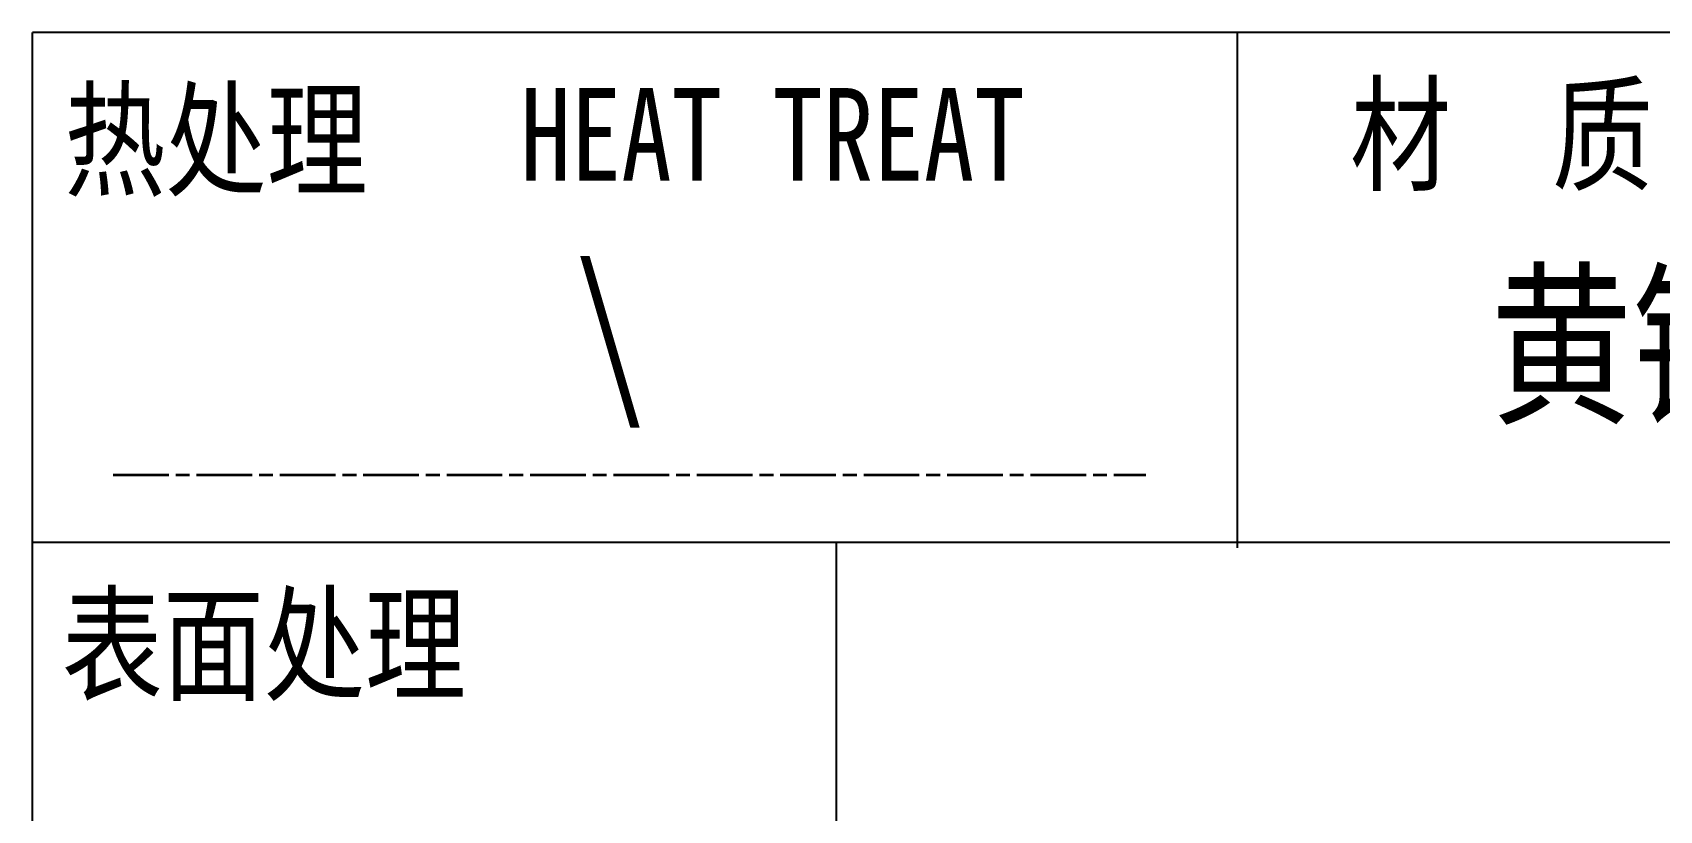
# Model space of a CAD drawing. Header units: millimetres. Extents: x 151684 to 153209, y -40906 to -39954.
# Drawn here: x 152626.1 to 152713.9, y -40832.3 to -40790.3 of the extents above; entities that cross this region are included whole.
import ezdxf
from ezdxf.enums import TextEntityAlignment as Align

# ---------------------------------------------------------------- set-up
doc = ezdxf.new("R2010")
doc.units = ezdxf.units.MM
doc.header["$LTSCALE"] = 0.5
doc.linetypes.add('AM_ISO08W050x2', pattern=[9, 6, -0.75, 1.5, -0.75])
doc.layers.add('图\\M+19E79\\M+195B6\\M+18E9A', color=7, linetype='Continuous')
doc.layers.add('材质', color=7, linetype='Continuous')
for name, color, linetype, lineweight in [('图框', 7, 'Continuous', 18), ('热处理', 7, 'Continuous', 20), ('粗点划线', 6, 'AM_ISO08W050x2', 35)]:
    doc.layers.add(name, color=color, linetype=linetype, lineweight=lineweight)
doc.styles.add('国标', font='simfang.ttf', dxfattribs={"width": 0.8})

# ---------------------------------------------------------------- blocks, each defined once
blk = doc.blocks.new('GZDEH零件A3图框V01版')
at = {"layer": '图\\M+19E79\\M+195B6\\M+18E9A', "color": 7}
blk.add_line((3272.49, -1788.461), (3092.49, -1788.461), dxfattribs=at)
at = {"layer": '图\\M+19E79\\M+195B6\\M+18E9A', "color": 9}
for p, q in [((3272.49, -1788.461), (3092.49, -1788.461)), ((3124.99, -1788.461), (3124.99, -1802.353)), ((3181.99, -1802.211), (3092.49, -1802.211)), ((3114.17, -1802.211), (3114.17, -1815.961))]:
    blk.add_line(p, q, dxfattribs=at)
at = {"layer": '图\\M+19E79\\M+195B6\\M+18E9A', "color": 9, "linetype": 'Continuous'}
blk.add_line((3092.49, -1832.961), (3092.49, -1788.461), dxfattribs=at)
at = {"layer": '图\\M+19E79\\M+195B6\\M+18E9A', "color": 9, "style": '国标', "width": 0.8}
for s, p in [('热处理', (3093.349, -1792.606)), ('材  质', (3128.037, -1792.46)), ('表面处理', (3093.275, -1806.208))]:
    blk.add_text(s, height=2.5, dxfattribs=at).set_placement(p)
blk.add_text('HEAT TREAT', height=2.5, dxfattribs=at).set_placement((3112.454, -1792.456), align=Align.CENTER)
blk = doc.blocks.new('DEH A3')
at = {"layer": '图框'}
blk.add_blockref('GZDEH零件A3图框V01版', (-2857.49, 1846.461), dxfattribs=at)

msp = doc.modelspace()

# ---------------------------------------------------------------- linework, layer by layer
at = {"layer": '粗点划线', "linetype": 'AM_ISO08W050x2'}
msp.add_line((152630.449, -40814.192), (152686.172, -40814.192), dxfattribs=at)

# ---------------------------------------------------------------- block references
at = {"layer": '图框', "xscale": 2, "yscale": 2, "zscale": 2}
msp.add_blockref('DEH A3', (152156.1, -40906.335), dxfattribs=at)

# ---------------------------------------------------------------- texts
at = {"layer": '材质', "color": 3, "style": '国标', "width": 0.8}
msp.add_text('黄铜', height=7, dxfattribs=at).set_placement((152712.416, -40810.695), align=Align.CENTER)
at = {"layer": '热处理', "color": 3, "style": '国标', "width": 0.8}
msp.add_text('\\', height=7, dxfattribs=at).set_placement((152657.259, -40809.942), align=Align.CENTER)

doc.saveas('drawing.dxf')
